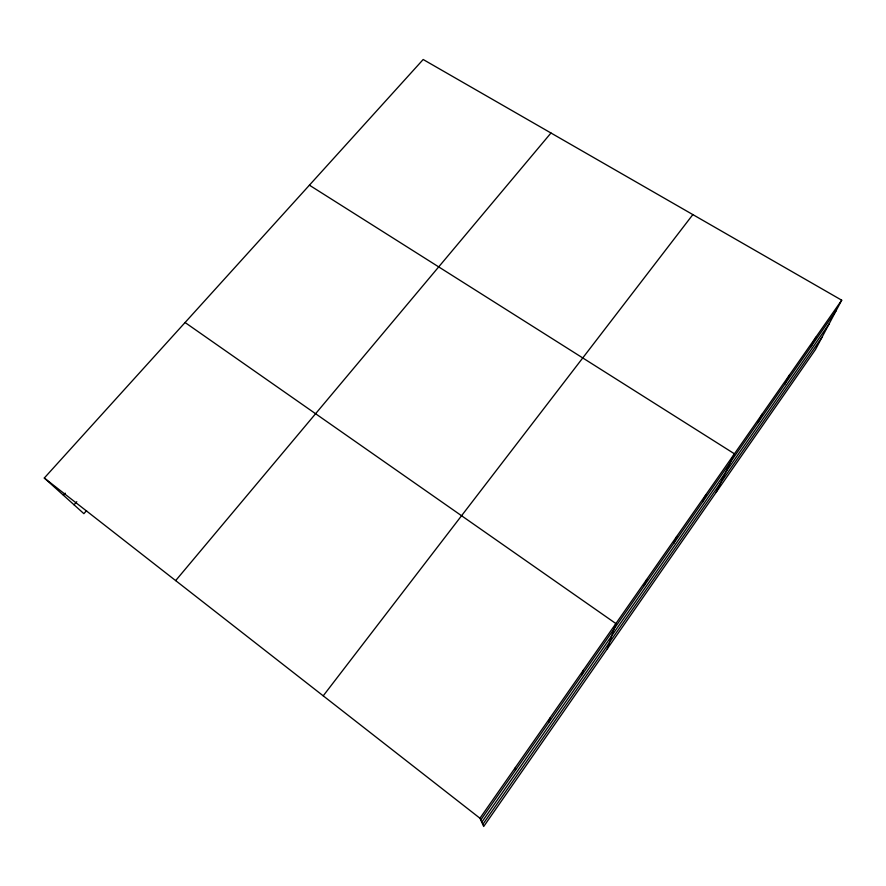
<?xml version="1.0" encoding="UTF-8"?>
<svg xmlns="http://www.w3.org/2000/svg" width="886" height="886" viewBox="0 0 886 886"><rect width="100%" height="100%" fill="white"/><g stroke="black" fill="none" stroke-linecap="round" stroke-linejoin="round"><path stroke-width="1.33" d="M549.231 721.824L549.818 718.203M582.091 674.733L583.309 670.237M607.298 648.807L615.892 623.578L185.074 322.515M644.321 585.546L646.68 579.488M673.803 543.295L676.683 536.517M702.554 502.096L705.92 494.643M716.132 492.35L734.439 453.809L309.402 185.174M757.962 422.688L762.248 413.995M784.664 384.402L789.371 375.132M810.745 347.035L815.851 337.223M841.7 300.199L815.463 349.571L483.69 826.494L479.957 818.232L44.3 478.019L423.176 59.506L841.7 300.199L479.957 818.232M480.744 819.982L836.207 310.532M481.762 822.241L829.052 324.01M482.77 824.456L821.998 337.267M323.224 695.831L692.852 214.6M175.661 580.607L550.97 133M86.562 510.635L83.882 513.67L44.3 478.019M74.036 504.798L76.783 501.709M63.404 495.23L65.243 493.181M515.375 767.509L515.464 770.222"/></g></svg>
